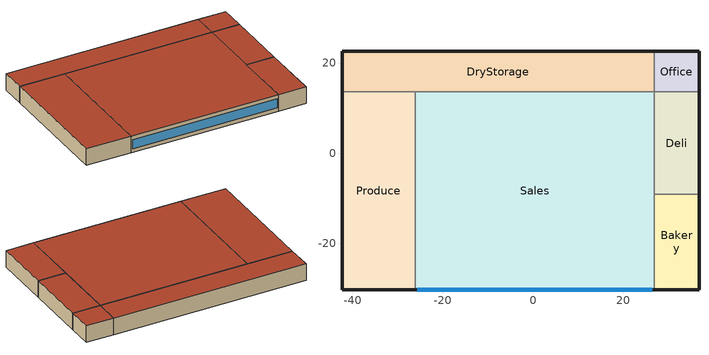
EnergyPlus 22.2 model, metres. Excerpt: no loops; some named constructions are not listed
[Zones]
Bakery
 floor ground (ext-slab): 36.79,-9.13 36.79,-30.24 26.89,-30.24 26.89,-9.13 z0
 wall outside (Mass Non-res Ext Wall): 26.89,-30.24 36.79,-30.24 36.79,-9.13 z0:6.1
 wall to Sales (int-walls): 26.89,-9.13 26.89,-30.24 z0:6.1
 wall to Deli (int-walls): 36.79,-9.13 26.89,-9.13 z0:6.1
 roof outside (IEAD Non-res Roof): 26.89,-9.13 26.89,-30.24 36.79,-30.24 36.79,-9.13 z6.1
Sales
 floor ground (ext-slab): 26.89,13.58 26.89,-30.24 -26.17,-30.24 -26.17,13.58 z0
 wall outside (Mass Non-res Ext Wall): -26.17,-30.24 26.89,-30.24 z0:6.1
 wall to Deli (int-walls): 26.89,-9.13 26.89,13.58 z0:6.1
 wall to DryStorage (int-walls): 26.89,13.58 -26.17,13.58 z0:6.1
 wall to Produce (int-walls): -26.17,13.58 -26.17,-30.24 z0:6.1
 window (Window Non-res Fixed): -25.69,-30.24 26.41,-30.24 z1.37:4.73
 roof outside (IEAD Non-res Roof): -26.17,13.58 -26.17,-30.24 26.89,-30.24 26.89,13.58 z6.1
Deli
 floor ground (ext-slab): 36.79,13.58 36.79,-9.13 26.89,-9.13 26.89,13.58 z0
 wall outside (Mass Non-res Ext Wall): 36.79,-9.13 36.79,13.58 z0:6.1
 wall to Office (int-walls): 36.79,13.58 26.89,13.58 z0:6.1
 roof outside (IEAD Non-res Roof): 26.89,13.58 26.89,-9.13 36.79,-9.13 36.79,13.58 z6.1
DryStorage
 floor ground (ext-slab): 26.89,22.55 26.89,13.58 -42.4,13.58 -42.4,22.55 z0
 wall outside (Mass Non-res Ext Wall): 26.89,22.55 -42.4,22.55 -42.4,13.58 z0:6.1
 wall to Office (int-walls): 26.89,13.58 26.89,22.55 z0:6.1
 wall to Produce (int-walls): -42.4,13.58 -26.17,13.58 z0:6.1
 roof outside (IEAD Non-res Roof): -42.4,22.55 -42.4,13.58 26.89,13.58 26.89,22.55 z6.1
Office
 floor ground (ext-slab): 36.79,22.55 36.79,13.58 26.89,13.58 26.89,22.55 z0
 wall outside (Mass Non-res Ext Wall): 36.79,13.58 36.79,22.55 26.89,22.55 z0:6.1
 roof outside (IEAD Non-res Roof): 26.89,22.55 26.89,13.58 36.79,13.58 36.79,22.55 z6.1
Produce
 floor ground (ext-slab): -26.17,13.58 -26.17,-30.24 -42.4,-30.24 -42.4,13.58 z0
 wall outside (Mass Non-res Ext Wall): -42.4,13.58 -42.4,-30.24 -26.17,-30.24 z0:6.1
 roof outside (IEAD Non-res Roof): -42.4,13.58 -42.4,-30.24 -26.17,-30.24 -26.17,13.58 z6.1
[Schedule:Compact]
CLGSETP_SCH: Through: 12/31, For WinterDesignDay, Until: 24:00, 30, For: AllOtherDays, Until: 6:00, 30, Until: 22:00, 24, Until: 24:00, 30
HTGSETP_SCH: Through: 12/31, For SummerDesignDay, Until: 24:00, 15.6, For: AllOtherDays, Until:  6:00, 15.6, Until: 22:00, 21, Until: 24:00, 15.6
BLDG_SWH_SCH: Through: 12/31, For: Weekdays SummerDesignDay, Until: 01:00, 0.04, Until: 03:00, 0.05, Until: 07:00, 0.04, Until: 08:00, 0.15, Until: 09:00, 0.23, Until: 10:00, 0.32, Until: 11:00, 0.41, Until: 12:00, 0.57, Until: 13:00, 0.62, Until: 14:00, 0.61, Until: 15:00, 0.5, Until: 16:00, 0.45, Until: 17:00, 0.46, Until: 18:00, 0.47, Until: 19:00, 0.42, Until: 20:00, 0.34, Until: 21:00, 0.33, Until: 22:00, 0.23, Until: 23:00, 0.13, Until: 24:00, 0.08, For: Saturday WinterDesignDay, Until: 01:00, 0.11, Until: 02:00, 0.1, Until: 03:00, 0.08, Until: 06:00, 0.06, Until: 07:00, 0.07, Until: 08:00, 0.2, Until: 09:00, 0.24, Until: 10:00, 0.27, Until: 11:00, 0.42, Until: 12:00, 0.54, Until: 13:00, 0.59, Until: 14:00, 0.6, Until: 15:00, 0.49, Until: 16:00, 0.48, Until: 17:00, 0.47, Until: 18:00, 0.46, Until: 19:00, 0.44, Until: 20:00, 0.36, Until: 21:00, 0.29, Until: 22:00, 0.22, Until: 23:00, 0.16, Until: 24:00, 0.13, For: Sunday Holidays AllOtherDays, Until: 03:00, 0.07, Until: 06:00, 0.06, Until: 07:00, 0.07, Until: 08:00, 0.1, Until: 09:00, 0.12, Until: 10:00, 0.14, Until: 11:00, 0.29, Until: 12:00, 0.31, Until: 14:00, 0.36, Until: 15:00, 0.34, Until: 16:00, 0.35, Until: 17:00, 0.37, Until: 18:00, 0.34, Until: 19:00, 0.25, Until: 20:00, 0.27, Until: 21:00, 0.21, Until: 22:00, 0.16, Until: 23:00, 0.1, Until: 24:00, 0.06
Water Equipment Latent fract sched: Through: 12/31, For: AllDays, Until: 24:00, 0.05
Water Equipment Sensible fract sched: Through: 12/31, For: AllDays, Until: 24:00, 0.2
Water Equipment Hot Supply Temp Sched; Water Equipment Temp Sched: Through: 12/31, For: AllDays, Until: 24:00, 49
PlantOnSched: Through: 12/31, For: AllDays, Until: 24:00, 1
SWHSys1 Water Heater Ambient Temperature Schedule Name: Through: 12/31, For: AllDays, Until: 24:00, 22
SWHSys1 Water Heater Setpoint Temperature Schedule Name; SWHSys1-Loop-Temp-Schedule: Through: 12/31, For: AllDays, Until: 24:00, 60
NevadaPowSeasonsSched: Through: 5/31, For: AllDays, Until: 24:00, 1, Through: 9/30, For: AllDays, Until: 24:00, 3, Through: 12/31, For: AllDays, Until: 24:00, 1
NevadaPowTOUSched: Through: 12/31, For: AllDays, Until: 10:00, 3, Until: 13:00, 2, Until: 19:00, 1, Until: 22:00, 2, Until: 24:00, 3
[Curve:Quadratic] Maximum Value of x=35
Name | Coefficient1 Constant | Coefficient2 x | Coefficient3 x**2 | Minimum Value of x
RACKA_RackCOPfTCurve; RACKB_RackCOPfTCurve; RACKC_RackCOPfTCurve; RACKD_RackCOPfTCurve | 1.7603 | -0.0377 | 0.0004 | 10
RACKA_RackCondFanCurve; RACKC_RackCondFanCurve | 0.3 | 0.02 | 0 | 10
RACKB_RackCondFanCurve2; RACKD_RackCondFanCurve2 | 0 | 0.0286 | 0 | 0
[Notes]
DOE Commercial Reference Building
Supermarket, new construction 90.1-2004
EnergyPlus Version 5.0
ASHRAE Standards 90.1-2004 and 62-1999
Description:  Single story, six zone building.
Form:         Area = 4,181 m2 (45,002 ft2); Number of Stories = 1; Shape = rectangle, Aspect ratio = 1.5
Envelope:     Envelope thermal properties vary with climate according to ASHRAE Standard 90.1-2004.
Opaque constructions: mass walls; built-up flat roof (insulation above deck); slab-on-grade floor
Windows: window-to-wall ratio = 10.9%
Infiltration = 0.4 cfm/ft2 above grade wall area at 0.3 in wc (75 Pa) adjusted to 0.016 in wc (4 Pa).
50% of full value when ventilation system on.
HVAC:         PSZ-AC, gas furnace
Economizers per 90.1-2004
Exhaust:      Deli exhaust 1,416 L/s (3,000 cfm), 85% of exhaust make-up air from sales
Deli exhaust fan modeled as exterior load to avoid getting double make-up air
Bakery exhaust 354 L/s (750 cfm)
Int. gains:   W/m2 (W/ft2)   lights              elec plug        gas plug
Refrigeration   Case Length, Zone Breakdown [m]
Office  Bakery  Sales  Deli Produce
multideck meat cases    0       0     33.58   3     0
other multideck cases   0       0     49.25   0    30
reach-in cases          0       0     81.69   0     0
single-level open cases 0       0     39.01   0     0
meat walk in cooler     0       0     10.44   4.8   0
other walk in cooler    0     2.4     96.66   0     0
walk in freezer         0       0     38.10   0     0
Detached Shading:               None
Daylight:                       None
Natural Ventilation:            None
Zonal Equipment:                None
Air Primary Loops:              PSZ-AC
Plant Loops:                    SHWSys1
System Equipment Autosize:      Yes
Purchased Cooling:              None
Purchased Heating:              None
Coils:                          Coil:Cooling:DX:SingleSpeed; Coil:Cooling:DX:TwoSpeed; Coil:Heating:Gas
Pumps:                          None
Boilers:                        None
Chillers:                       None
Reference citation for the Commercial Reference Buildings:
Deru, M.; Field, K.; Studer, D.; Benne, K.; Griffith, B.; Torcellini, P;
Halverson, M.; Winiarski, D.; Liu, B.; Rosenberg, M.; Huang, J.;
Yazdanian, M.; Crawley, D. (2010).
U.S. Department of Energy Commercial Reference Building Models of the National Building Stock.
Washington, DC: U.S. Department of Energy, Energy Efficiency and
Renewable Energy, Office of Building Technologies.
***GENERAL SIMULATION PARAMETERS***
Number of Zones: 6
***HOLIDAYS & DAYLIGHT SAVINGS***
